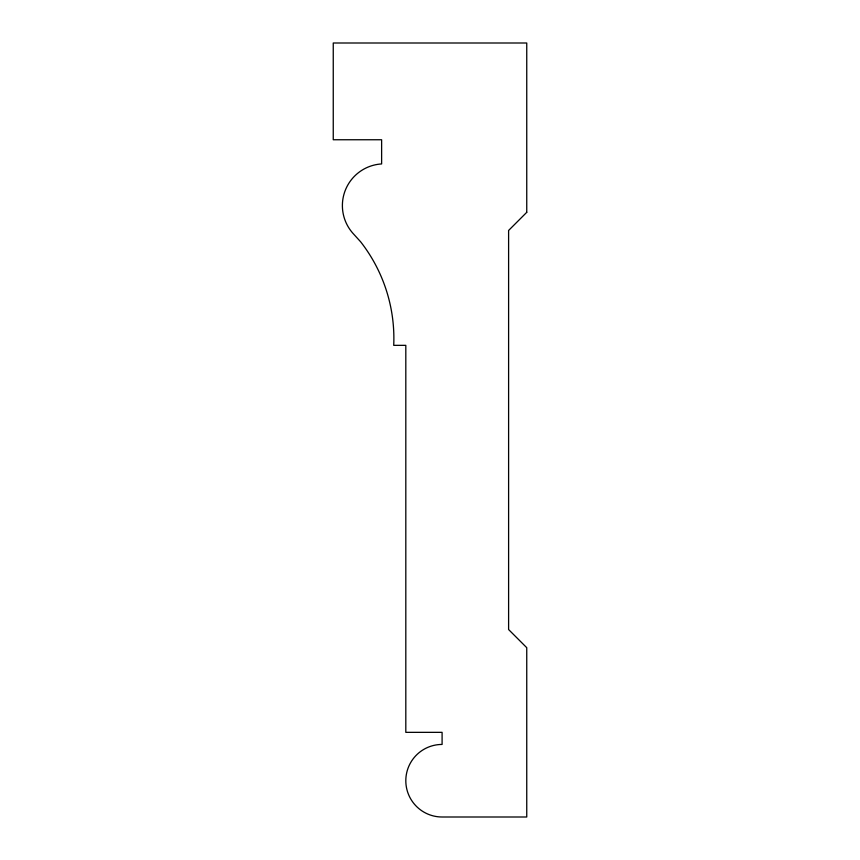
<?xml version="1.0" encoding="UTF-8"?>
<svg xmlns="http://www.w3.org/2000/svg" width="860" height="860" viewBox="0 0 860 860"><rect width="100%" height="100%" fill="white"/><g stroke="black" fill="none" stroke-linecap="round" stroke-linejoin="round"><path stroke-width="1.29" d="M526.75 212.312L508.604 230.458L508.604 629.541L526.75 647.688L526.75 817L442.094 817A36.281 36.281 0 0 1 405.812 780.719A36.281 36.281 0 0 1 442.094 744.438L442.094 732.344L405.812 732.344L405.812 345.344L393.719 345.344A156.961 156.961 0 0 0 360.598 241.757L352.826 233.2A41.731 41.731 0 0 1 381.625 163.938L381.625 139.75L333.25 139.75L333.25 43L526.75 43L526.75 212.312"/></g></svg>
